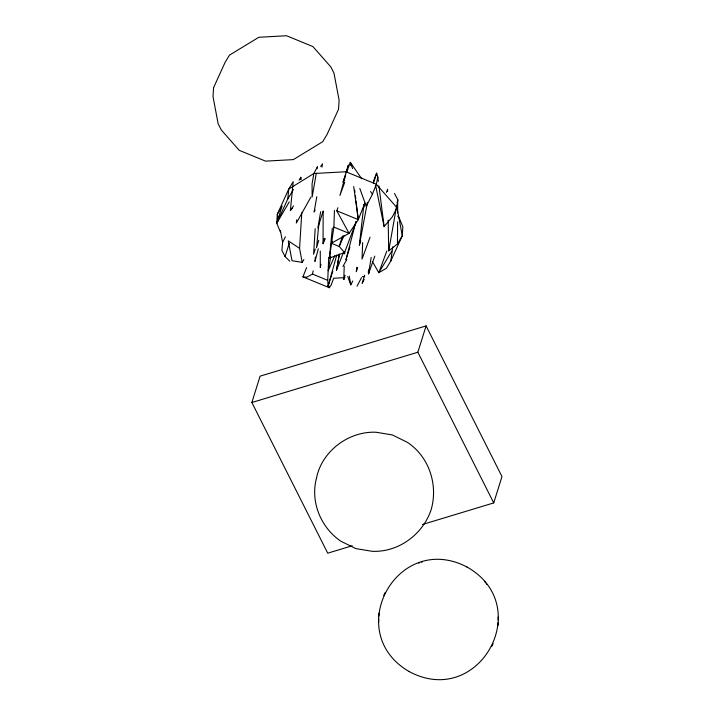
<?xml version="1.0" encoding="UTF-8"?>
<svg xmlns="http://www.w3.org/2000/svg" width="715" height="715" viewBox="0 0 715 715"><rect width="100%" height="100%" fill="white"/><g stroke="black" fill="none" stroke-linecap="round" stroke-linejoin="round"><path stroke-width="1.07" d="M325.262 238.667L323.046 243.708L323.162 211.569M388.147 220.095L388.719 250.885L397.469 243.958L397.594 221.829M397.647 212.972L397.728 199.691L394.519 193.416M409.105 671.537C341.806 632.275 397.022 530.789 466.886 566.941M466.573 566.763C536.411 605.712 479.059 709.664 408.757 671.349M356.258 221.57L344.558 252.556L329.409 258.16L333.869 227.102L334.441 210.46M344.8 277.483L343.763 279.458L344.228 266.15M344.648 253.95L344.728 251.734M362.648 242.546L362.04 259.089L370.048 237.219M363.944 207.234L364.033 205.035M344.719 277.635L333.664 278.242L331.179 285.017L329.284 287.689L328.114 286.098L327.729 280.343L328.739 257.284M280.486 232.277L276.75 223.205L277.313 214.25L288.753 189.073L293.177 181.708L290.397 210.469L292.524 207.949M299.558 248.346L288.261 240.848L292.015 260.698L302.204 262.378L299.558 248.346L301.784 212.82M315.19 228.693L313.59 254.254L315.235 248.999M378.753 616.232L378.87 614.828M378.879 614.668L378.986 613.255M497.872 625.705L497.989 624.293M497.998 624.132L498.114 622.729M280.369 230.444L282.613 242.314L281.871 250.313L285.079 256.578L289.852 261.252M315.369 257.078L314.957 261.511L318.309 248.74M278.537 220.729L277.313 214.25L282.13 206.036L276.75 223.205L287.796 198.877L288.753 189.073L313.867 173.513L345.935 171.752L376.358 184.256L396.986 207.681L402.286 235.744L390.846 260.93L386.413 268.286L378.807 272.692L372.318 261.44M296.671 219.773L296.35 223.044L310.962 196.991M300.577 179.483L300.783 177.302L299.093 180.117M318.899 223.491L316.548 247.739L318.765 240.276M332.314 228.139L329.409 258.16L329.999 256.033M356.749 267.276L356.32 271.682L357.652 267.428M368.976 269.439L368.547 273.854L374.794 256.113M390.846 260.93L392.741 246.809M360.726 240.803L359.386 245.066L363.908 204.445M371.156 257.445L368.547 273.854L368.261 271.646M316.307 173.182L312.151 196.991L312.062 183.853L313.867 173.513L317.442 166.684L317.067 168.847M316.799 196.705L314.117 212.042L315.145 210.067M321.965 167.113L322.536 163.833L320.651 166.568M320.669 211.729L317.835 227.978L323.171 210.961M343.316 252.815L336.47 270.359L339.33 253.995M388.719 250.885L396.762 205.134M397.147 202.953L397.728 199.691L396.986 207.681L392.347 216.859L384.125 226.584L375.67 185.668M330.732 256.703L328.167 270.815L334.826 255.693M336.47 270.359L339.312 255.005M359.386 245.066L367.43 202.327M306.61 267.562L302.937 276.857L306.601 277.259L312.518 274.086L313.179 270.806M320.946 264.327L320.293 267.58L320.275 251.09M373.391 181.404L376.653 173.137L377.806 177.061L376.358 184.256L372.426 194.23L366.259 206.304L359.806 188.492M323.046 243.708L324.261 238.345M355.981 221.489L345.935 259.813L349.885 247.211M344.898 177.597L339.92 195.472L344.773 182.227M346.364 172.342L348.419 164.986L343.039 182.155L345.72 174.835M336.774 255.032L328.114 286.098L332.788 271.173M285.079 256.578L289.298 243.1M352.209 545.768L327.738 553.178L251.85 402.5L260.099 376.17L426.104 325.906L501.984 476.583L493.734 502.913L422.44 524.497M342.512 235.986L339.223 246.487L344.558 252.556M366.259 206.304L366.911 204.231M373.409 183.496L376.653 173.137M343.763 279.458L345.095 275.204M364.686 275.23L362.156 283.31L364.194 279.413M493.734 502.913L417.855 352.227L426.104 325.906M346.48 172.753L350.314 162.305L361.683 178.723M344.13 235.298L339.223 246.487L331.349 243.252L349.081 233.349L336.792 210.8L337.918 207.716M386.44 192.424L387.584 189.305L387.619 191.504M386.851 250.911L378.807 272.692L391.793 251.117M333.869 227.102L349.081 233.349L358.304 219.639L364.829 203.105M331.349 243.252L332.278 241.223M383.749 595.354L384.339 594.111M384.429 593.915L385.019 592.672M491.849 646.288L492.438 645.046M492.528 644.85L493.118 643.607M282.613 242.314L285.401 236.808M347.722 276.491L350.788 284.856L352.808 280.995M357.053 286.17L361.549 277.59M342.968 266.329L346.846 259.572M276.75 223.205L289.253 201.889M397.469 243.958L402.286 235.744L402.849 226.798L399.113 217.726L397.701 216.162M302.204 262.378L303.893 259.554M287.796 198.877L293.445 189.493M290.397 210.469L293.543 205.893M418.695 563.062L419.705 562.75M421.501 562.187L422.44 561.892M251.85 402.5L417.855 352.227M362.407 276.66L364.623 276.544M336.792 210.8L358.304 219.639L356.025 201.058M312.518 274.086L327.729 280.343M302.937 276.857L329.284 287.689L328.525 285.598M486.102 583.476L486.754 584.307M484.439 581.34L485.047 582.117M370.531 191.495L372.426 194.23M328.024 285.866L329.284 287.689M352.593 168.588L350.314 162.305L350.77 165.612M349.269 276.16L350.788 284.856M353.693 186.561L358.304 219.639M300.783 177.302L301.06 179.385M377.806 177.061L378.36 181.467M378.923 185.864L384.125 226.584M354.694 190.127L354.962 192.317M355.364 195.597L355.766 198.877M498.149 616.947L498.194 619.905M378.673 619.056L378.718 622.014M213.579 87.695L213.016 96.65L218.138 123.758L221.346 130.023L239.203 150.311L265.551 161.134L293.32 159.615L322.68 141.731L327.113 134.375L338.553 109.189L339.116 100.243L333.985 73.136L330.786 66.861L312.92 46.582L286.572 35.75L258.803 37.278L229.444 55.153L225.019 62.518L213.579 87.695M316.405 478.523C310.221 501.948 320.981 527.786 340.849 541.201L355.802 548.593L372.175 551.31C398.38 552.445 422.583 534.659 431.002 510.135C438.429 485.315 429.304 456.787 407.389 442.353L392.437 434.961L376.063 432.244C348.545 431.011 321.562 451.371 316.405 478.523"/></g></svg>
